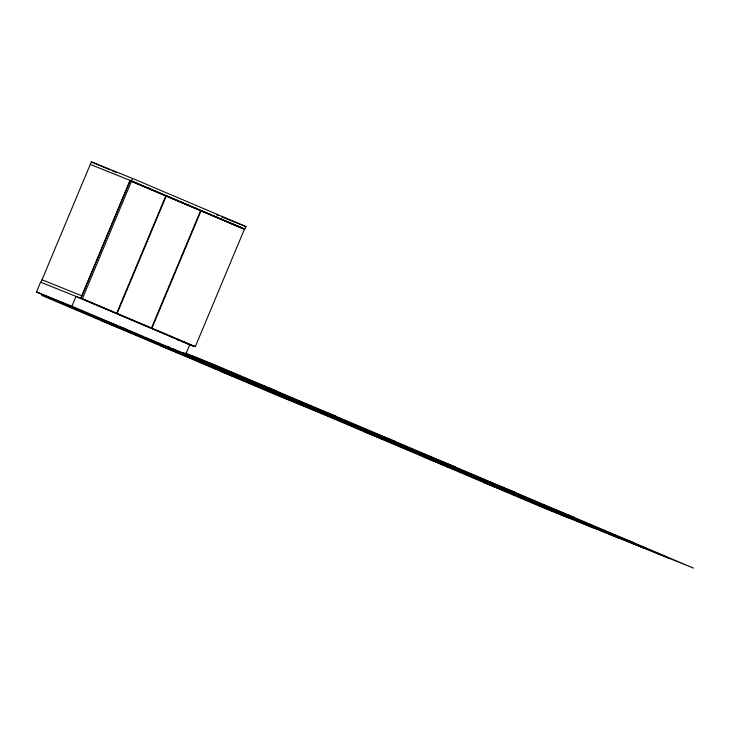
<?xml version="1.0" encoding="UTF-8"?>
<svg xmlns="http://www.w3.org/2000/svg" width="730" height="730" viewBox="0 0 730 730"><rect width="100%" height="100%" fill="white"/><g stroke="black" fill="none" stroke-linecap="round" stroke-linejoin="round"><path stroke-width="1.09" d="M150.28 340.28L36.5 291.973L40.597 282.163L80.701 298.287L194.125 346.44L187.701 343.857M40.962 282.318L91.332 161.887L132.559 178.448L245.974 226.601L244.915 229.12L131.5 180.967L90.283 164.405M71.905 306.189L76.002 296.389L189.782 344.697L185.685 354.497L71.905 306.189L36.5 291.973M80.701 298.287L130.031 180.374L199.6 209.921M150.161 327.441L151.959 328.181L201.051 210.833L244.413 229.247L195.33 346.595L81.057 298.105L130.15 180.757L165.783 195.859L116.7 313.207M131.473 181.286L82.39 298.634L81.057 298.105M131.5 180.967L132.559 178.448M151.484 327.98L200.577 210.632L166.257 196.06L117.174 313.407L115.376 312.677M216.381 214.72L218.489 215.569M221.664 216.837L245.974 226.601M166.257 196.06L130.15 180.757M184.909 203.962L186.999 204.802M232.934 224.265L235.078 225.168M238.144 226.355L240.307 227.276M42.011 279.8L81.76 295.76M194.007 346.057L195.33 346.595M177.29 339.678L179.48 340.563M182.491 341.768L184.708 342.662M116.846 325.553L41.765 295.404L280.046 396.572L455.228 466.935M121.016 327.232L124.146 328.491M185.666 353.201L216.956 365.766L693.5 568.113L543.339 507.797L66.795 305.45M101.333 320.689L276.524 391.061M160.901 345.983L336.092 416.355M220.478 371.278L395.66 441.65M364.635 431.914L514.796 492.23M424.203 457.208L574.364 517.524M483.771 482.503L633.932 542.819M91.332 161.887L110.066 169.844M112.146 170.729L116.307 172.49M200.321 210.222L242.734 228.225M165.975 195.968L199.244 210.094M200.759 210.733L243.09 228.709M191.926 355.711L668.47 558.058M183.622 352.763L643.449 548.011M166.951 346.257L170.09 347.589M172.18 348.475L618.419 537.955M121.025 327.332L127.294 329.996M129.393 330.882L132.522 332.214M134.612 333.099L137.751 334.431M139.841 335.316L142.971 336.649M145.06 337.534L593.399 527.899M91.825 315.506L568.369 517.853"/></g></svg>
